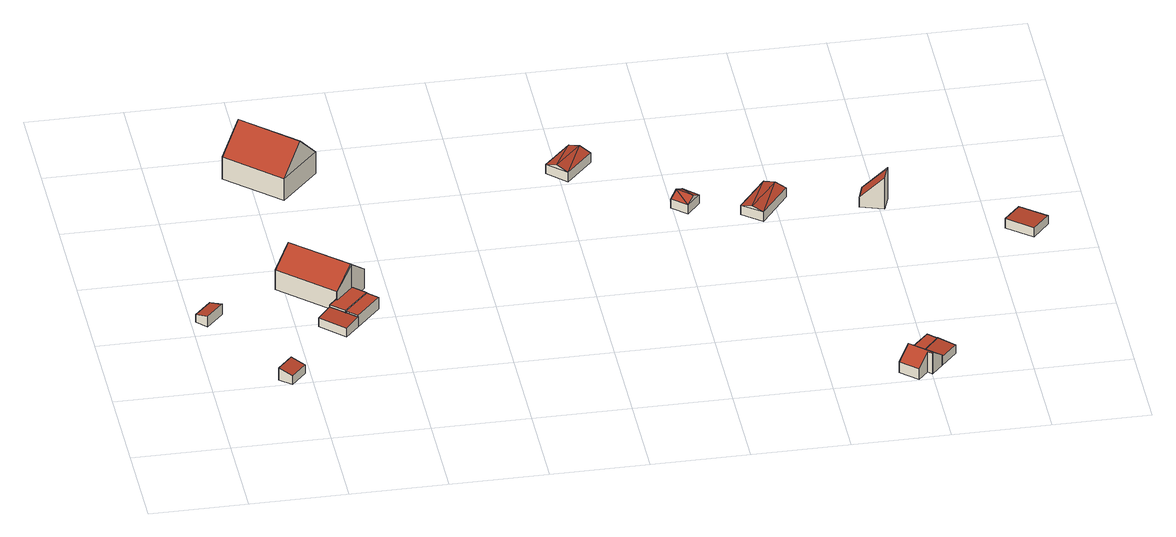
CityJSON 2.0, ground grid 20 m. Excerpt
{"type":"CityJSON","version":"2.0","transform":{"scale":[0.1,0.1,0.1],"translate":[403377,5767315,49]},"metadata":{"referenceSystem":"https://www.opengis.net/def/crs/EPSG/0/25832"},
"CityObjects":{
"building1":{"type":"Building","attributes":{"Gemeindeschluessel":"05515000","Geometrietyp2DReferenz":"3000","function":"51009_1610","roofType":"2100","measuredHeight":2.47},"geometry":[{"type":"Solid","lod":"2","boundaries":[[[[0,1,2,3]],[[4,5,1,0]],[[6,7,5,4]],[[3,2,7,6]],[[4,0,3,6]],[[1,5,7,2]]]],"semantics":{"surfaces":[{"type":"WallSurface"},{"type":"RoofSurface"},{"type":"GroundSurface"}],"values":[[0,0,0,0,1,2]]}}]},
"building2":{"type":"Building","attributes":{"Gemeindeschluessel":"05515000","Geometrietyp2DReferenz":"3000","function":"31001_1310","roofType":"2100","measuredHeight":2.79},"geometry":[{"type":"Solid","lod":"2","boundaries":[[[[8,9,10,11]],[[12,13,9,8]],[[14,15,13,12]],[[11,10,15,14]],[[12,8,11,14]],[[9,13,15,10]]]],"semantics":{"surfaces":[{"type":"WallSurface"},{"type":"RoofSurface"},{"type":"GroundSurface"}],"values":[[0,0,0,0,1,2]]}}]},
"building3":{"type":"Building","attributes":{"Gemeindeschluessel":"05515000","Geometrietyp2DReferenz":"3000","function":"31001_1310","roofType":"2100","measuredHeight":2.34},"geometry":[{"type":"Solid","lod":"2","boundaries":[[[[16,17,18,19]],[[20,21,17,16]],[[22,23,21,20]],[[24,25,23,22]],[[19,18,25,24]],[[22,20,16,19,24]],[[17,21,23,25,18]]]],"semantics":{"surfaces":[{"type":"WallSurface"},{"type":"RoofSurface"},{"type":"GroundSurface"}],"values":[[0,0,0,0,0,1,2]]}}]},
"building4":{"type":"Building","attributes":{"Gemeindeschluessel":"05515000","Geometrietyp2DReferenz":"3000","function":"31001_1000","roofType":"5000","measuredHeight":8.49},"address":[{"country":"Germany","locality":"Münster","thoroughfareNumber":"73","thoroughfareName":"Im Brook"}],"geometry":[{"type":"Solid","lod":"2","boundaries":[[[[26,27,28,29]],[[30,31,27,26]],[[32,33,31,30]],[[34,35,33,32]],[[36,37,35,34]],[[29,28,37,36]],[[36,38,39,26,29]],[[32,30,39,38,34]],[[26,39,30]],[[34,38,36]],[[27,31,33,35,37,28]]]],"semantics":{"surfaces":[{"type":"WallSurface"},{"type":"RoofSurface"},{"type":"GroundSurface"}],"values":[[0,0,0,0,0,0,1,1,0,0,2]]}}]},
"building5":{"type":"Building","attributes":{"Gemeindeschluessel":"05515000","Geometrietyp2DReferenz":"3000","function":"31001_2460","roofType":"1000","measuredHeight":2.75},"geometry":[{"type":"Solid","lod":"2","boundaries":[[[[40,28,17,41]],[[42,37,28,40]],[[43,35,37,42]],[[44,45,35,43]],[[46,21,45,44]],[[41,17,21,46]],[[44,43,42,40,41,46]],[[28,37,35,45,21,17]]]],"semantics":{"surfaces":[{"type":"WallSurface"},{"type":"RoofSurface"},{"type":"GroundSurface"}],"values":[[0,0,0,0,0,0,1,2]]}}]},
"building6":{"type":"Building","attributes":{"Gemeindeschluessel":"05515000","Geometrietyp2DReferenz":"3000","function":"31001_2460","roofType":"1000","measuredHeight":2.77},"geometry":[{"type":"Solid","lod":"2","boundaries":[[[[47,45,21,48]],[[49,50,45,47]],[[51,23,50,49]],[[48,21,23,51]],[[49,47,48,51]],[[45,50,23,21]]]],"semantics":{"surfaces":[{"type":"WallSurface"},{"type":"RoofSurface"},{"type":"GroundSurface"}],"values":[[0,0,0,0,1,2]]}}]},
"building7":{"type":"Building","attributes":{"Gemeindeschluessel":"05515000","Geometrietyp2DReferenz":"3000","function":"31001_1000","roofType":"5000","measuredHeight":10.86},"address":[{"country":"Germany","locality":"Münster","thoroughfareNumber":"74","thoroughfareName":"Im Brook"},{"country":"Germany","locality":"Münster","thoroughfareNumber":"74a","thoroughfareName":"Im Brook"}],"geometry":[{"type":"Solid","lod":"2","boundaries":[[[[52,53,54,55]],[[56,57,53,52]],[[58,59,57,56]],[[55,54,59,58]],[[60,58,56,61]],[[56,52,61]],[[61,52,55,60]],[[55,58,60]],[[53,57,59,54]]]],"semantics":{"surfaces":[{"type":"WallSurface"},{"type":"RoofSurface"},{"type":"GroundSurface"}],"values":[[0,0,0,0,1,0,1,0,2]]}}]},
"building8":{"type":"Building","attributes":{"Gemeindeschluessel":"05515000","Geometrietyp2DReferenz":"3000","function":"31001_1310","roofType":"3100","measuredHeight":2.97},"geometry":[{"type":"Solid","lod":"2","boundaries":[[[[62,63,64,65]],[[66,67,63,62]],[[68,69,67,66]],[[65,64,69,68]],[[62,70,66]],[[68,71,65]],[[62,65,71]],[[71,70,62]],[[70,71,68]],[[68,66,70]],[[63,67,69,64]]]],"semantics":{"surfaces":[{"type":"WallSurface"},{"type":"RoofSurface"},{"type":"GroundSurface"}],"values":[[0,0,0,0,0,0,1,1,1,1,2]]}}]},
"building9":{"type":"Building","attributes":{"Gemeindeschluessel":"05515000","Geometrietyp2DReferenz":"3000","function":"31001_1310","roofType":"3100","measuredHeight":3.14},"geometry":[{"type":"Solid","lod":"2","boundaries":[[[[72,73,74,75]],[[76,77,73,72]],[[78,79,77,76]],[[75,74,79,78]],[[72,80,76]],[[78,81,75]],[[75,81,80]],[[80,72,75]],[[81,78,76]],[[76,80,81]],[[73,77,79,74]]]],"semantics":{"surfaces":[{"type":"WallSurface"},{"type":"RoofSurface"},{"type":"GroundSurface"}],"values":[[0,0,0,0,0,0,1,1,1,1,2]]}}]},
"building10":{"type":"Building","attributes":{"Gemeindeschluessel":"05515000","Geometrietyp2DReferenz":"3000","function":"31001_1310","roofType":"3100","measuredHeight":2.89},"geometry":[{"type":"Solid","lod":"2","boundaries":[[[[82,83,84,85]],[[86,87,83,82]],[[88,89,87,86]],[[85,84,89,88]],[[82,90,86]],[[88,91,85]],[[91,90,82]],[[82,85,91]],[[88,86,90]],[[90,91,88]],[[83,87,89,84]]]],"semantics":{"surfaces":[{"type":"WallSurface"},{"type":"RoofSurface"},{"type":"GroundSurface"}],"values":[[0,0,0,0,0,0,1,1,1,1,2]]}}]},
"building11":{"type":"Building","attributes":{"Gemeindeschluessel":"05515000","Geometrietyp2DReferenz":"3000","function":"31001_1310"},"children":["building11-1","building11-2"]},
"building11-1":{"type":"BuildingPart","attributes":{"roofType":"3100","measuredHeight":4.96},"parents":["building11"],"geometry":[{"type":"Solid","lod":"2","boundaries":[[[[92,93,94,95,96]],[[97,98,93,92]],[[99,100,98,97]],[[101,102,100,99]],[[103,104,102,101]],[[105,106,104,103]],[[107,108,106,105]],[[109,110,108,107]],[[111,112,110,109]],[[113,114,115,112,111]],[[105,103,101,99,97,107]],[[92,96,113,111,109,107,97]],[[94,93,98,100,102,104,106,108,110,112,115]],[[114,113,96,95]],[[94,115,114,95]]]],"semantics":{"surfaces":[{"type":"WallSurface"},{"type":"RoofSurface"},{"type":"GroundSurface"},{"type":"ClosureSurface"}],"values":[[0,0,0,0,0,0,0,0,0,0,1,1,2,0,3]]}}]},
"building11-2":{"type":"BuildingPart","attributes":{"roofType":"1000","measuredHeight":2.08},"parents":["building11"],"geometry":[{"type":"Solid","lod":"2","boundaries":[[[[116,117,115,114]],[[118,119,117,116]],[[95,94,119,118]],[[118,116,114,95]],[[117,119,94,115]],[[94,95,114,115]]]],"semantics":{"surfaces":[{"type":"WallSurface"},{"type":"RoofSurface"},{"type":"GroundSurface"},{"type":"ClosureSurface"}],"values":[[0,0,0,1,2,3]]}}]},
"building12":{"type":"Building","attributes":{"Gemeindeschluessel":"05515000","Geometrietyp2DReferenz":"3000","function":"51009_1610","roofType":"2100","measuredHeight":2.17},"geometry":[{"type":"Solid","lod":"2","boundaries":[[[[120,94,93,121]],[[122,119,94,120]],[[123,124,119,122]],[[121,93,124,123]],[[122,120,121,123]],[[94,119,124,93]]]],"semantics":{"surfaces":[{"type":"WallSurface"},{"type":"RoofSurface"},{"type":"GroundSurface"}],"values":[[0,0,0,0,1,2]]}}]},
"building13":{"type":"Building","attributes":{"Gemeindeschluessel":"05515000","Geometrietyp2DReferenz":"3000","function":"31001_1310","roofType":"2100","measuredHeight":7.38},"geometry":[{"type":"Solid","lod":"2","boundaries":[[[[125,126,127,128]],[[129,130,126,125]],[[131,132,130,129]],[[128,127,132,131]],[[129,125,128,131]],[[126,130,132,127]]]],"semantics":{"surfaces":[{"type":"WallSurface"},{"type":"RoofSurface"},{"type":"GroundSurface"}],"values":[[0,0,0,0,1,2]]}}]},
"building14":{"type":"Building","attributes":{"Gemeindeschluessel":"05515000","Geometrietyp2DReferenz":"3000","function":"31001_1310","roofType":"2100","measuredHeight":2.23},"geometry":[{"type":"Solid","lod":"2","boundaries":[[[[133,134,135,136]],[[137,138,134,133]],[[139,140,138,137]],[[136,135,140,139]],[[137,133,136,139]],[[134,138,140,135]]]],"semantics":{"surfaces":[{"type":"WallSurface"},{"type":"RoofSurface"},{"type":"GroundSurface"}],"values":[[0,0,0,0,1,2]]}}]}
},
"vertices":[
[65,464,32],[65,464,8],[44,483,8],[44,483,26],[30,426,32],[30,426,8],[9,446,26],[9,446,8],
[134,218,36],[134,218,8],[158,196,8],[158,196,29],[165,252,36],[165,252,8],[189,230,29],[189,230,8],
[271,418,32],[271,418,9],[244,388,9],[244,388,29],[299,393,32],[299,393,9],[320,373,32],[320,373,9],[291,341,29],[291,341,9],
[183,530,55],[183,530,9],[287,435,9],[287,435,55],[248,600,55],[248,600,9],[355,504,55],[355,504,9],[325,472,90],[325,472,9],[289,433,55],[289,433,9],[322,468,94],[215,565,94],
[287,435,37],[271,418,37],[289,433,37],[325,472,37],[350,448,37],[350,448,9],[299,393,37],
[350,448,36],[299,393,36],[371,428,36],[371,428,9],[320,373,36],
[332,920,59],[332,920,8],[226,1018,8],[226,1018,59],[255,837,59],[255,837,8],[149,934,59],[149,934,8],[188,976,116],[294,879,116],
[815,808,28],[815,808,6],[871,868,6],[871,868,28],[777,844,28],[777,844,6],[833,904,28],[833,904,6],[796,826,36],[852,886,36],
[997,681,28],[997,681,7],[1027,654,7],[1027,654,28],[1025,713,28],[1025,713,7],[1055,686,28],[1055,686,7],[1011,697,39],[1041,670,39],
[1187,710,29],[1187,710,7],[1128,634,7],[1128,634,29],[1227,679,29],[1227,679,7],[1168,603,29],[1168,603,7],[1207,695,35],[1148,619,35],
[1424,43,31],[1424,43,6],[1394,70,6],[1394,70,27],[1394,70,31],[1402,18,56],[1402,18,6],[1401,17,54],[1401,17,6],[1392,25,54],[1392,25,6],[1371,2,31],[1371,2,6],[1337,33,31],[1337,33,6],[1359,57,56],[1359,57,6],[1378,78,34],[1378,78,6],[1371,84,34],[1371,84,6],[1374,88,31],[1374,88,27],[1374,88,6],
[1409,127,27],[1409,127,6],[1427,109,27],[1427,109,6],
[1394,70,28],[1424,43,26],[1427,109,28],[1458,81,26],[1458,81,6],
[1422,639,80],[1422,639,6],[1373,656,6],[1373,656,28],[1410,605,79],[1410,605,6],[1362,622,28],[1362,622,6],
[1665,539,26],[1665,539,7],[1630,497,7],[1630,497,29],[1716,497,26],[1716,497,7],[1681,455,29],[1681,455,7]
]}
